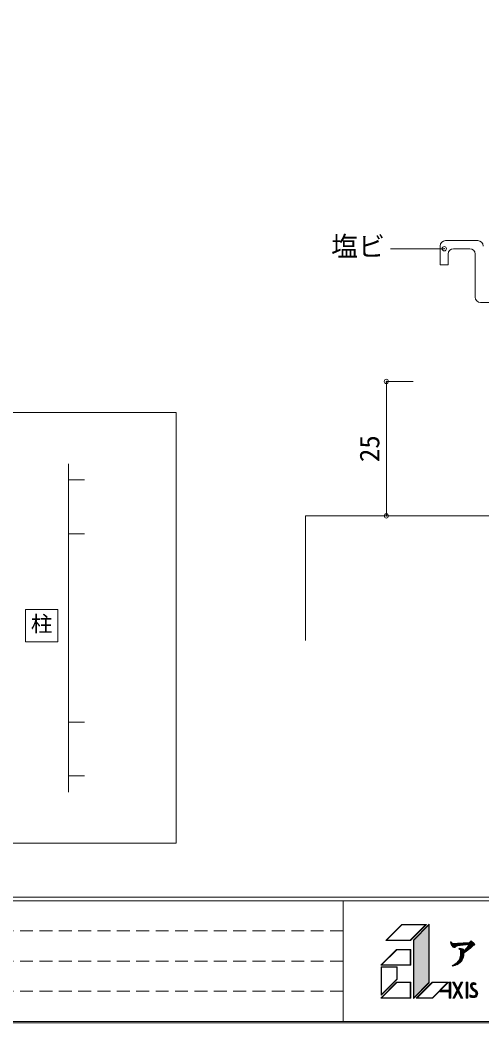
# Model space of a CAD drawing. Units: millimetres at full size, sheet at 1:2; details may follow other scales. Extents: x -891 to 891, y -194 to 194.
# Drawn here: x 431.6 to 517.4, y -194.2 to -7.9 of the extents above; entities that cross this region are included whole.
import ezdxf
from ezdxf.enums import TextEntityAlignment as Align

# ---------------------------------------------------------------- set-up
doc = ezdxf.new("R2010")
doc.units = ezdxf.units.MM
doc.header["$LTSCALE"] = 2
doc.header["$PDMODE"] = 32
doc.header["$PDSIZE"] = 0.8
doc.linetypes.add('DASHED1', pattern=[1.8, 1.2, -0.6])
doc.layers.add('0-0_', color=7, linetype='Continuous', lineweight=9)
doc.layers.add('1-0_', color=5, linetype='Continuous', lineweight=9)
doc.styles.add('ＭＳ ゴシック', font='')
doc.styles.get('ＭＳ ゴシック').set_extended_font_data('MS Gothic')

msp = doc.modelspace()

# ---------------------------------------------------------------- linework, layer by layer
at = {"layer": '0-0_'}
for p, q in [((460.56, -80.8), (340.56, -80.8)), ((440.56, -90.3), (440.56, -151.3)), ((440.56, -93.3), (443.56, -93.3)), ((440.56, -103.3), (443.56, -103.3)), ((438.56, -117.4), (432.56, -117.4)), ((438.56, -123.4), (438.56, -117.4)), ((440.56, -138.3), (443.56, -138.3)), ((440.56, -148.3), (443.56, -148.3)), ((890.56, -170.8), (330.56, -170.8)), ((890.56, -171.5), (330.56, -171.5)), ((491.56, -193.9), (491.56, -171.5)), ((502.466, -175.909), (499.505, -178.87)), ((502.492, -175.972), (499.657, -178.807)), ((507.054, -175.909), (502.466, -175.909)), ((506.902, -175.972), (502.492, -175.972)), ((504.067, -178.807), (506.902, -175.972)), ((504.093, -178.87), (507.054, -175.909)), ((507.595, -175.82), (504.634, -178.781)), ((507.532, -175.972), (504.697, -178.807)), ((507.532, -175.972), (507.532, -186.682)), ((507.595, -175.82), (507.595, -186.708)), ((504.067, -178.807), (499.657, -178.807)), ((504.634, -178.781), (504.634, -189.669)), ((504.697, -178.807), (504.697, -189.517)), ((498.56, -183.469), (501.521, -180.508)), ((498.712, -183.406), (501.547, -180.571)), ((504.093, -178.87), (499.505, -178.87)), ((501.521, -180.508), (504.13, -180.508)), ((501.547, -180.571), (504.067, -180.571)), ((511.52, -179.166), (511.667, -179.166)), ((511.551, -179.292), (511.777, -179.292)), ((511.583, -179.418), (515.905, -179.418)), ((511.635, -179.544), (516.015, -179.544)), ((511.7, -179.67), (514.175, -179.67)), ((511.781, -179.796), (513.32, -179.796)), ((511.877, -179.922), (512.698, -179.922)), ((511.979, -180.048), (512.443, -180.048)), ((512.186, -180.174), (512.263, -180.174)), ((513.092, -180.426), (513.727, -180.426)), ((513.308, -180.552), (513.979, -180.552)), ((513.384, -180.678), (514.134, -180.678)), ((513.908, -179.292), (515.769, -179.292)), ((514.212, -180.678), (514.74, -180.678)), ((514.313, -180.552), (514.903, -180.552)), ((514.413, -180.426), (515.057, -180.426)), ((514.511, -180.3), (515.207, -180.3)), ((514.608, -180.174), (515.351, -180.174)), ((514.695, -180.048), (515.491, -180.048)), ((514.777, -179.922), (515.621, -179.922)), ((514.856, -179.796), (515.778, -179.796)), ((514.933, -179.67), (516.024, -179.67)), ((515.121, -179.166), (515.634, -179.166)), ((515.253, -179.04), (515.498, -179.04)), ((513.069, -182.568), (513.676, -182.568)), ((513.136, -182.442), (513.742, -182.442)), ((513.188, -182.316), (513.797, -182.316)), ((513.234, -182.19), (513.853, -182.19)), ((513.265, -182.064), (513.896, -182.064)), ((513.295, -181.938), (513.933, -181.938)), ((513.32, -181.812), (513.958, -181.812)), ((513.339, -181.686), (513.984, -181.686)), ((513.357, -181.56), (514.004, -181.56)), ((513.372, -181.434), (514.021, -181.434)), ((513.382, -181.308), (514.035, -181.308)), ((513.386, -181.182), (514.044, -181.182)), ((513.391, -181.056), (514.2, -181.056)), ((513.395, -180.93), (514.388, -180.93)), ((513.399, -180.804), (514.566, -180.804)), ((498.649, -189.039), (498.649, -183.784)), ((501.61, -183.784), (498.649, -183.784)), ((498.712, -188.887), (498.712, -183.847)), ((501.547, -183.847), (498.712, -183.847)), ((511.887, -183.576), (512.1, -183.576)), ((511.973, -183.45), (512.507, -183.45)), ((512.219, -183.324), (512.789, -183.324)), ((512.423, -183.198), (513.018, -183.198)), ((512.598, -183.072), (513.196, -183.072)), ((512.748, -182.946), (513.361, -182.946)), ((512.872, -182.82), (513.483, -182.82)), ((512.975, -182.694), (513.592, -182.694)), ((513.019, -183.198), (513.024, -183.198)), ((498.56, -189.58), (501.521, -186.619)), ((498.712, -189.517), (501.547, -186.682)), ((501.521, -186.619), (504.13, -186.619)), ((504.067, -186.682), (501.547, -186.682)), ((504.067, -186.682), (504.067, -189.517)), ((504.13, -186.619), (504.13, -189.58)), ((504.634, -189.669), (507.595, -186.708)), ((504.697, -189.517), (507.532, -186.682)), ((505.175, -189.58), (508.136, -186.619)), ((505.327, -189.517), (508.162, -186.682)), ((508.136, -186.619), (511.149, -186.619)), ((510.997, -186.682), (508.162, -189.517)), ((508.162, -186.682), (510.997, -186.682)), ((511.149, -186.619), (508.188, -189.58)), ((509.847, -188.1), (509.532, -188.415)), ((509.847, -188.1), (511.275, -188.1)), ((511.275, -186.619), (511.275, -188.1)), ((511.275, -186.619), (511.59, -186.619)), ((511.38, -186.619), (511.38, -189.58)), ((511.485, -186.619), (511.485, -189.58)), ((511.59, -186.619), (511.59, -189.58)), ((511.905, -186.619), (512.699, -188.111)), ((511.905, -186.619), (512.262, -186.619)), ((512.699, -188.111), (511.938, -189.58)), ((512.143, -186.619), (512.876, -187.997)), ((512.262, -186.619), (512.875, -187.771)), ((513.472, -186.619), (512.875, -187.771)), ((512.876, -187.997), (513.59, -186.619)), ((512.936, -188.11), (513.708, -186.619)), ((512.936, -188.11), (513.718, -189.58)), ((513.826, -186.619), (513.055, -188.109)), ((513.055, -188.109), (513.837, -189.58)), ((513.472, -186.619), (513.826, -186.619)), ((514.425, -186.619), (514.74, -186.619)), ((514.53, -186.619), (514.53, -189.58)), ((514.635, -186.619), (514.635, -189.58)), ((514.74, -186.619), (514.74, -189.58)), ((515.351, -187.154), (515.335, -187.249)), ((515.335, -187.249), (515.347, -187.422)), ((515.347, -187.422), (515.404, -187.594)), ((515.371, -187.095), (515.351, -187.154)), ((515.427, -186.99), (515.371, -187.095)), ((515.404, -187.594), (515.497, -187.758)), ((515.501, -186.902), (515.427, -186.99)), ((515.473, -187.185), (515.461, -187.255)), ((515.461, -187.255), (515.472, -187.398)), ((515.472, -187.398), (515.52, -187.543)), ((515.487, -187.145), (515.473, -187.185)), ((515.532, -187.061), (515.487, -187.145)), ((515.497, -187.758), (515.561, -187.844)), ((515.589, -186.835), (515.501, -186.902)), ((515.52, -187.543), (515.602, -187.689)), ((515.588, -186.994), (515.532, -187.061)), ((515.565, -187.208), (515.556, -187.259)), ((515.556, -187.259), (515.565, -187.379)), ((515.561, -187.844), (515.589, -187.876)), ((515.574, -187.183), (515.565, -187.208)), ((515.565, -187.379), (515.606, -187.504)), ((515.61, -187.115), (515.574, -187.183)), ((515.655, -186.943), (515.588, -186.994)), ((515.64, -186.81), (515.589, -186.835)), ((515.589, -187.876), (515.641, -187.932)), ((515.602, -187.689), (515.659, -187.764)), ((515.606, -187.504), (515.681, -187.637)), ((515.654, -187.062), (515.61, -187.115)), ((515.686, -186.796), (515.64, -186.81)), ((515.641, -187.932), (515.697, -187.986)), ((515.705, -187.024), (515.654, -187.062)), ((515.686, -186.928), (515.655, -186.943)), ((515.659, -187.764), (515.683, -187.792)), ((515.681, -187.637), (515.733, -187.705)), ((515.683, -187.792), (515.731, -187.843)), ((515.781, -186.785), (515.686, -186.796)), ((515.712, -186.92), (515.686, -186.928)), ((515.697, -187.986), (515.753, -188.038)), ((515.72, -187.016), (515.705, -187.024)), ((515.786, -186.911), (515.712, -186.92)), ((515.731, -187.013), (515.72, -187.016)), ((515.789, -187.006), (515.731, -187.013)), ((515.731, -187.843), (515.783, -187.894)), ((515.733, -187.705), (515.753, -187.729)), ((515.753, -187.729), (515.799, -187.777)), ((515.753, -188.038), (515.779, -188.061)), ((515.779, -188.061), (515.821, -188.084)), ((515.884, -186.789), (515.781, -186.785)), ((515.783, -187.894), (515.838, -187.945)), ((515.873, -186.915), (515.786, -186.911)), ((515.865, -187.009), (515.789, -187.006)), ((515.799, -187.777), (515.849, -187.826)), ((515.821, -188.084), (515.914, -188.136)), ((515.838, -187.945), (515.852, -187.958)), ((515.849, -187.826), (515.903, -187.876)), ((515.852, -187.958), (515.882, -187.974)), ((515.964, -187.022), (515.865, -187.009)), ((515.977, -186.929), (515.873, -186.915)), ((515.882, -187.974), (515.978, -188.027)), ((515.996, -186.804), (515.884, -186.789)), ((515.903, -187.876), (515.907, -187.88)), ((515.907, -187.88), (515.927, -187.89)), ((515.914, -188.136), (516.005, -188.194)), ((515.927, -187.89), (516.026, -187.946)), ((516.028, -187.033), (515.964, -187.022)), ((516.043, -186.939), (515.977, -186.929)), ((515.978, -188.027), (516.078, -188.09)), ((516.063, -186.815), (515.996, -186.804)), ((516.026, -187.946), (516.132, -188.013)), ((516.244, -187.078), (516.028, -187.033)), ((516.043, -186.939), (516.244, -186.983)), ((516.063, -186.815), (516.244, -186.856)), ((516.078, -186.722), (516.244, -186.761)), ((516.078, -188.09), (516.176, -188.165)), ((516.132, -188.013), (516.237, -188.093)), ((516.237, -188.093), (516.302, -188.153)), ((516.244, -186.761), (516.244, -187.078)), ((516.302, -188.153), (516.37, -188.227)), ((504.13, -189.58), (498.56, -189.58)), ((504.067, -189.517), (498.712, -189.517)), ((508.188, -189.58), (505.175, -189.58)), ((505.327, -189.517), (508.162, -189.517)), ((509.532, -188.415), (511.275, -188.415)), ((509.637, -188.31), (511.275, -188.31)), ((509.742, -188.205), (511.275, -188.205)), ((511.275, -188.415), (511.275, -189.58)), ((511.59, -189.58), (511.275, -189.58)), ((511.938, -189.58), (512.293, -189.58)), ((512.877, -188.223), (512.175, -189.58)), ((512.879, -188.449), (512.293, -189.58)), ((512.877, -188.223), (513.599, -189.58)), ((512.879, -188.449), (513.48, -189.58)), ((513.48, -189.58), (513.837, -189.58)), ((515.149, -189.332), (515.149, -188.979)), ((515.149, -188.979), (515.239, -189.03)), ((515.212, -189.12), (515.149, -189.081)), ((515.176, -189.241), (515.149, -189.21)), ((515.172, -189.338), (515.149, -189.332)), ((515.252, -189.362), (515.172, -189.338)), ((515.196, -189.247), (515.176, -189.241)), ((515.28, -189.272), (515.196, -189.247)), ((515.259, -189.134), (515.212, -189.12)), ((515.313, -189.38), (515.252, -189.362)), ((515.308, -189.149), (515.259, -189.134)), ((515.34, -189.289), (515.28, -189.272)), ((515.375, -189.168), (515.308, -189.149)), ((515.38, -189.398), (515.313, -189.38)), ((515.403, -189.306), (515.34, -189.289)), ((515.436, -189.185), (515.375, -189.168)), ((515.422, -189.409), (515.38, -189.398)), ((515.445, -189.318), (515.403, -189.306)), ((515.513, -189.432), (515.422, -189.409)), ((515.48, -189.197), (515.436, -189.185)), ((515.533, -189.34), (515.445, -189.318)), ((515.559, -189.217), (515.48, -189.197)), ((515.68, -189.464), (515.513, -189.432)), ((515.692, -189.37), (515.533, -189.34)), ((515.707, -189.245), (515.559, -189.217)), ((515.874, -189.474), (515.68, -189.464)), ((515.869, -189.379), (515.692, -189.37)), ((515.861, -189.253), (515.707, -189.245)), ((516.013, -189.227), (515.861, -189.253)), ((516.05, -189.348), (515.869, -189.379)), ((516.077, -189.439), (515.874, -189.474)), ((516.005, -188.194), (516.095, -188.262)), ((516.101, -189.188), (516.013, -189.227)), ((516.161, -189.299), (516.05, -189.348)), ((516.207, -189.382), (516.077, -189.439)), ((516.095, -188.262), (516.145, -188.309)), ((516.157, -189.15), (516.101, -189.188)), ((516.145, -188.309), (516.198, -188.366)), ((516.235, -189.076), (516.157, -189.15)), ((516.236, -189.249), (516.161, -189.299)), ((516.176, -188.165), (516.235, -188.22)), ((516.198, -188.366), (516.275, -188.475)), ((516.295, -189.323), (516.207, -189.382)), ((516.235, -188.22), (516.296, -188.287)), ((516.299, -188.984), (516.235, -189.076)), ((516.331, -189.158), (516.236, -189.249)), ((516.275, -188.475), (516.333, -188.599)), ((516.404, -189.22), (516.295, -189.323)), ((516.296, -188.287), (516.385, -188.412)), ((516.341, -188.883), (516.299, -188.984)), ((516.41, -189.045), (516.331, -189.158)), ((516.333, -188.599), (516.359, -188.732)), ((516.355, -188.816), (516.341, -188.883)), ((516.359, -188.732), (516.355, -188.816)), ((516.37, -188.227), (516.467, -188.364)), ((516.385, -188.412), (516.453, -188.56)), ((516.493, -189.091), (516.404, -189.22)), ((516.462, -188.921), (516.41, -189.045)), ((516.453, -188.56), (516.485, -188.723)), ((516.481, -188.832), (516.462, -188.921)), ((516.467, -188.364), (516.544, -188.531)), ((516.485, -188.723), (516.481, -188.832)), ((516.552, -188.949), (516.493, -189.091)), ((516.544, -188.531), (516.58, -188.715)), ((516.575, -188.844), (516.552, -188.949)), ((516.58, -188.715), (516.575, -188.844)), ((330.28, -194.18), (890.84, -194.18))]:
    msp.add_line(p, q, dxfattribs=at)
at = {"layer": '0-0_', "linetype": 'DASHED1'}
for p, q in [((491.56, -177.1), (351.56, -177.1)), ((491.56, -182.7), (351.56, -182.7)), ((491.56, -188.3), (351.56, -188.3))]:
    msp.add_line(p, q, dxfattribs=at)
at = {"layer": '0-0_'}
for points in [[(890.56, 193.9), (890.56, -193.9), (330.56, -193.9)], [(340.56, -160.8), (460.56, -160.8), (460.56, -80.8)], [(432.56, -117.4), (432.56, -123.4), (438.56, -123.4)], [(498.56, -183.469), (504.13, -183.469), (504.13, -180.508)], [(498.712, -183.406), (504.067, -183.406), (504.067, -180.571)], [(515.374, -178.925), (515.07, -179.214), (512.848, -179.362), (512.079, -179.409), (511.884, -179.368), (511.824, -179.333), (511.716, -179.238), (511.623, -179.102), (511.515, -179.143), (511.575, -179.392), (511.602, -179.474), (511.678, -179.634), (511.775, -179.788), (511.959, -180.03), (512.019, -180.083), (512.128, -180.16), (512.23, -180.184), (512.306, -180.16), (512.398, -180.077), (512.539, -179.983), (512.599, -179.959), (512.724, -179.912), (512.875, -179.876), (513.623, -179.74), (513.883, -179.705), (514.42, -179.64), (514.983, -179.587), (514.81, -179.871), (514.637, -180.137), (514.404, -180.438), (514.181, -180.716), (513.97, -180.545), (513.889, -180.497), (513.715, -180.42), (513.737, -180.426), (513.531, -180.367), (513.455, -180.349), (513.303, -180.326), (513.141, -180.32), (513.092, -180.426)], [(513.092, -180.426), (513.282, -180.527), (513.325, -180.568), (513.379, -180.657), (513.401, -180.757), (513.379, -181.372), (513.358, -181.555), (513.309, -181.887), (513.314, -181.857), (513.238, -182.176), (513.206, -182.271), (513.135, -182.442), (513.054, -182.596), (512.843, -182.856), (512.756, -182.939), (512.566, -183.098), (512.583, -183.087), (512.344, -183.252), (512.252, -183.305), (512.068, -183.406), (511.862, -183.501), (511.905, -183.631), (512.388, -183.495), (512.529, -183.441), (512.799, -183.323), (512.713, -183.364), (513.043, -183.187), (513.016, -183.199), (513.325, -182.98), (513.412, -182.897), (513.574, -182.72), (513.705, -182.525), (513.873, -182.147), (513.932, -181.94), (513.986, -181.674), (514.003, -181.573), (514.03, -181.372), (514.046, -181.159), (514.442, -180.893), (514.81, -180.627)], [(514.81, -180.627), (515.157, -180.343), (515.46, -180.077), (515.704, -179.841), (515.829, -179.764), (515.991, -179.723), (516.046, -179.634), (516.013, -179.539), (515.916, -179.427), (515.374, -178.925)], [(498.649, -189.039), (501.61, -186.078), (501.61, -183.784)], [(498.712, -188.887), (501.547, -186.052), (501.547, -183.847)], [(512.024, -186.619), (512.817, -188.111), (512.056, -189.58)], [(514.425, -186.619), (514.425, -189.58), (514.74, -189.58)], [(515.239, -189.03), (515.275, -189.04), (515.337, -189.059), (515.4, -189.077), (515.464, -189.094), (515.502, -189.105), (515.58, -189.124), (515.718, -189.151), (515.856, -189.158), (515.985, -189.135), (516.055, -189.105), (516.098, -189.076), (516.163, -189.014), (516.215, -188.938), (516.25, -188.855), (516.261, -188.804), (516.264, -188.739), (516.242, -188.628), (516.193, -188.522), (516.124, -188.426), (516.078, -188.376), (516.034, -188.334), (515.952, -188.271), (515.865, -188.217), (515.776, -188.167), (515.724, -188.139), (515.69, -188.108), (515.631, -188.054), (515.574, -187.998), (515.519, -187.939), (515.488, -187.903), (515.417, -187.81), (515.317, -187.633), (515.254, -187.441), (515.239, -187.244), (515.259, -187.131), (515.284, -187.057), (515.348, -186.937), (515.435, -186.833), (515.539, -186.754)], [(515.539, -186.754), (515.606, -186.722), (515.667, -186.703), (515.777, -186.69), (515.892, -186.695), (516.01, -186.711), (516.078, -186.722)]]:
    msp.add_lwpolyline(points, dxfattribs=at)
at = {"layer": '0-0_', "color": 30}
for points in [[(504.697, -189.517), (507.532, -186.682), (504.697, -178.807), (507.532, -175.972)], [(509.847, -188.1), (509.532, -188.415), (511.275, -188.415)], [(511.275, -188.1), (509.847, -188.1), (511.275, -188.415)], [(511.275, -189.58), (511.59, -189.58), (511.59, -186.619)], [(511.275, -189.58), (511.59, -186.619), (511.275, -186.619)], [(512.262, -186.619), (511.905, -186.619), (512.699, -188.111)], [(512.699, -188.111), (511.938, -189.58), (512.879, -188.449)], [(512.699, -188.111), (512.875, -187.771), (512.262, -186.619)], [(512.699, -188.111), (513.055, -188.109), (513.826, -186.619)], [(512.699, -188.111), (513.826, -186.619), (512.875, -187.771)], [(512.699, -188.111), (513.48, -189.58), (513.055, -188.109)], [(512.699, -188.111), (512.879, -188.449), (513.48, -189.58)], [(513.826, -186.619), (513.472, -186.619), (512.875, -187.771)], [(513.48, -189.58), (513.837, -189.58), (513.055, -188.109)], [(514.425, -186.619), (514.425, -189.58), (514.74, -186.619), (514.74, -189.58)], [(515.539, -186.754), (515.259, -187.131), (515.239, -187.244)], [(515.539, -186.754), (515.239, -187.244), (515.556, -187.259)], [(515.556, -187.259), (515.239, -187.244), (515.254, -187.441)], [(515.556, -187.259), (515.254, -187.441), (515.317, -187.633)], [(515.539, -186.754), (515.284, -187.057), (515.259, -187.131)], [(515.539, -186.754), (515.348, -186.937), (515.284, -187.057)], [(515.556, -187.259), (515.317, -187.633), (515.417, -187.81)], [(515.539, -186.754), (515.435, -186.833), (515.348, -186.937)], [(515.556, -187.259), (515.417, -187.81), (515.488, -187.903)], [(515.488, -187.903), (515.565, -187.379), (515.556, -187.259)], [(515.488, -187.903), (515.606, -187.504), (515.565, -187.379)], [(515.488, -187.903), (515.681, -187.637), (515.606, -187.504)], [(515.488, -187.903), (515.733, -187.705), (515.681, -187.637)], [(515.488, -187.903), (515.753, -187.729), (515.733, -187.705)], [(515.488, -187.903), (515.799, -187.777), (515.753, -187.729)], [(515.849, -187.826), (515.799, -187.777), (515.488, -187.903)], [(515.849, -187.826), (515.488, -187.903), (515.519, -187.939)], [(515.849, -187.826), (515.519, -187.939), (515.574, -187.998)], [(515.892, -186.695), (515.606, -186.722), (515.539, -186.754)], [(515.892, -186.695), (515.539, -186.754), (515.654, -187.062)], [(515.539, -186.754), (515.556, -187.259), (515.565, -187.208)], [(515.539, -186.754), (515.565, -187.208), (515.574, -187.183)], [(515.539, -186.754), (515.574, -187.183), (515.61, -187.115)], [(515.539, -186.754), (515.61, -187.115), (515.654, -187.062)], [(515.849, -187.826), (515.574, -187.998), (515.631, -188.054)], [(515.892, -186.695), (515.667, -186.703), (515.606, -186.722)], [(515.849, -187.826), (515.631, -188.054), (515.724, -188.139)], [(515.892, -186.695), (515.654, -187.062), (515.705, -187.024)], [(515.892, -186.695), (515.777, -186.69), (515.667, -186.703)], [(515.892, -186.695), (515.705, -187.024), (515.72, -187.016)], [(515.892, -186.695), (515.72, -187.016), (515.731, -187.013)], [(515.849, -187.826), (515.724, -188.139), (515.907, -187.88)], [(515.724, -188.139), (515.776, -188.167), (515.907, -187.88)], [(515.892, -186.695), (515.731, -187.013), (515.789, -187.006)], [(516.237, -188.093), (515.907, -187.88), (515.776, -188.167)], [(516.237, -188.093), (515.776, -188.167), (515.865, -188.217)], [(515.892, -186.695), (515.789, -187.006), (515.865, -187.009)], [(516.078, -186.722), (515.892, -186.695), (515.865, -187.009)], [(516.078, -186.722), (515.865, -187.009), (515.964, -187.022)], [(516.237, -188.093), (515.865, -188.217), (515.952, -188.271)], [(516.078, -186.722), (516.01, -186.711), (515.892, -186.695)], [(516.237, -188.093), (516.026, -187.946), (515.907, -187.88)], [(516.237, -188.093), (515.952, -188.271), (516.034, -188.334)], [(516.078, -186.722), (515.964, -187.022), (516.028, -187.033)], [(516.237, -188.093), (516.132, -188.013), (516.026, -187.946)], [(516.078, -186.722), (516.028, -187.033), (516.244, -186.761)], [(516.244, -187.078), (516.244, -186.761), (516.028, -187.033)], [(516.544, -188.531), (516.237, -188.093), (516.034, -188.334)], [(516.544, -188.531), (516.302, -188.153), (516.237, -188.093)], [(516.544, -188.531), (516.37, -188.227), (516.302, -188.153)], [(511.938, -189.58), (512.293, -189.58), (512.879, -188.449)], [(515.149, -189.332), (515.239, -189.03), (515.149, -188.979)], [(515.149, -189.332), (515.4, -189.077), (515.239, -189.03)], [(515.149, -189.332), (515.502, -189.105), (515.4, -189.077)], [(515.149, -189.332), (515.58, -189.124), (515.502, -189.105)], [(515.149, -189.332), (515.718, -189.151), (515.58, -189.124)], [(515.149, -189.332), (515.856, -189.158), (515.718, -189.151)], [(515.149, -189.332), (515.874, -189.474), (515.856, -189.158)], [(515.149, -189.332), (515.252, -189.362), (515.313, -189.38)], [(515.149, -189.332), (515.313, -189.38), (515.422, -189.409)], [(515.149, -189.332), (515.422, -189.409), (515.513, -189.432)], [(515.149, -189.332), (515.513, -189.432), (515.68, -189.464)], [(515.149, -189.332), (515.68, -189.464), (515.874, -189.474)], [(515.874, -189.474), (515.985, -189.135), (515.856, -189.158)], [(515.874, -189.474), (516.404, -189.22), (516.215, -188.938)], [(515.874, -189.474), (516.215, -188.938), (516.163, -189.014)], [(515.874, -189.474), (516.163, -189.014), (516.098, -189.076)], [(515.874, -189.474), (516.098, -189.076), (516.055, -189.105)], [(515.874, -189.474), (516.055, -189.105), (515.985, -189.135)], [(515.874, -189.474), (516.295, -189.323), (516.404, -189.22)], [(515.874, -189.474), (516.207, -189.382), (516.295, -189.323)], [(515.874, -189.474), (516.077, -189.439), (516.207, -189.382)], [(516.544, -188.531), (516.034, -188.334), (516.078, -188.376)], [(516.544, -188.531), (516.078, -188.376), (516.124, -188.426)], [(516.544, -188.531), (516.124, -188.426), (516.193, -188.522)], [(516.544, -188.531), (516.193, -188.522), (516.242, -188.628)], [(516.404, -189.22), (516.25, -188.855), (516.215, -188.938)], [(516.404, -189.22), (516.544, -188.531), (516.242, -188.628)], [(516.404, -189.22), (516.242, -188.628), (516.264, -188.739)], [(516.404, -189.22), (516.261, -188.804), (516.25, -188.855)], [(516.404, -189.22), (516.264, -188.739), (516.261, -188.804)], [(516.544, -188.531), (516.467, -188.364), (516.37, -188.227)], [(516.404, -189.22), (516.58, -188.715), (516.544, -188.531)], [(516.404, -189.22), (516.575, -188.844), (516.58, -188.715)], [(516.404, -189.22), (516.552, -188.949), (516.575, -188.844)], [(516.404, -189.22), (516.493, -189.091), (516.552, -188.949)]]:
    msp.add_solid(points, dxfattribs=at)
at = {"layer": '1-0_', "color": 7}
for p, q in [((509.61, -49.857), (509.61, -53.357)), ((510.61, -48.857), (516.61, -48.857)), ((500.36, -50.357), (510.36, -50.357)), ((511.11, -51.357), (511.11, -53.357)), ((512.11, -50.357), (515.11, -50.357)), ((516.11, -59.357), (516.11, -51.357)), ((511.11, -53.357), (509.61, -53.357)), ((521.61, -60.357), (517.11, -60.357)), ((499.61, -75), (504.61, -75)), ((499.61, -100), (499.61, -75)), ((484.61, -100), (484.61, -123.133)), ((528.01, -100), (484.61, -100)), ((499.61, -100), (504.61, -100))]:
    msp.add_line(p, q, dxfattribs=at)
for centre, start, end in [((510.61, -49.857), 90, 180), ((516.61, -49.857), 0, 90), ((512.11, -51.357), 90, 180), ((515.11, -51.357), 360, 90), ((517.11, -59.357), 180, 270)]:
    msp.add_arc(centre, 1, start, end, dxfattribs=at)
at = {"layer": '1-0_', "color": 2}
msp.add_point((510.36, -50.357), dxfattribs=at)
at = {"layer": '1-0_', "color": 7}
for p in [(499.61, -75), (499.61, -100)]:
    msp.add_point(p, dxfattribs=at)

# ---------------------------------------------------------------- texts
at = {"layer": '0-0_', "style": 'ＭＳ ゴシック'}
msp.add_text('柱', height=2.933, dxfattribs=at).set_placement((433.56, -122.4), align=Align.BOTTOM_LEFT)
at = {"layer": '1-0_', "color": 7, "style": 'ＭＳ ゴシック'}
msp.add_text('塩ビ', height=3.666, dxfattribs=at).set_placement((489.36, -52.857), align=Align.BOTTOM_LEFT)
msp.add_text('25', height=3.666, rotation=90, dxfattribs=at).set_placement((499.41, -90), align=Align.BOTTOM_LEFT)

doc.saveas('drawing.dxf')
